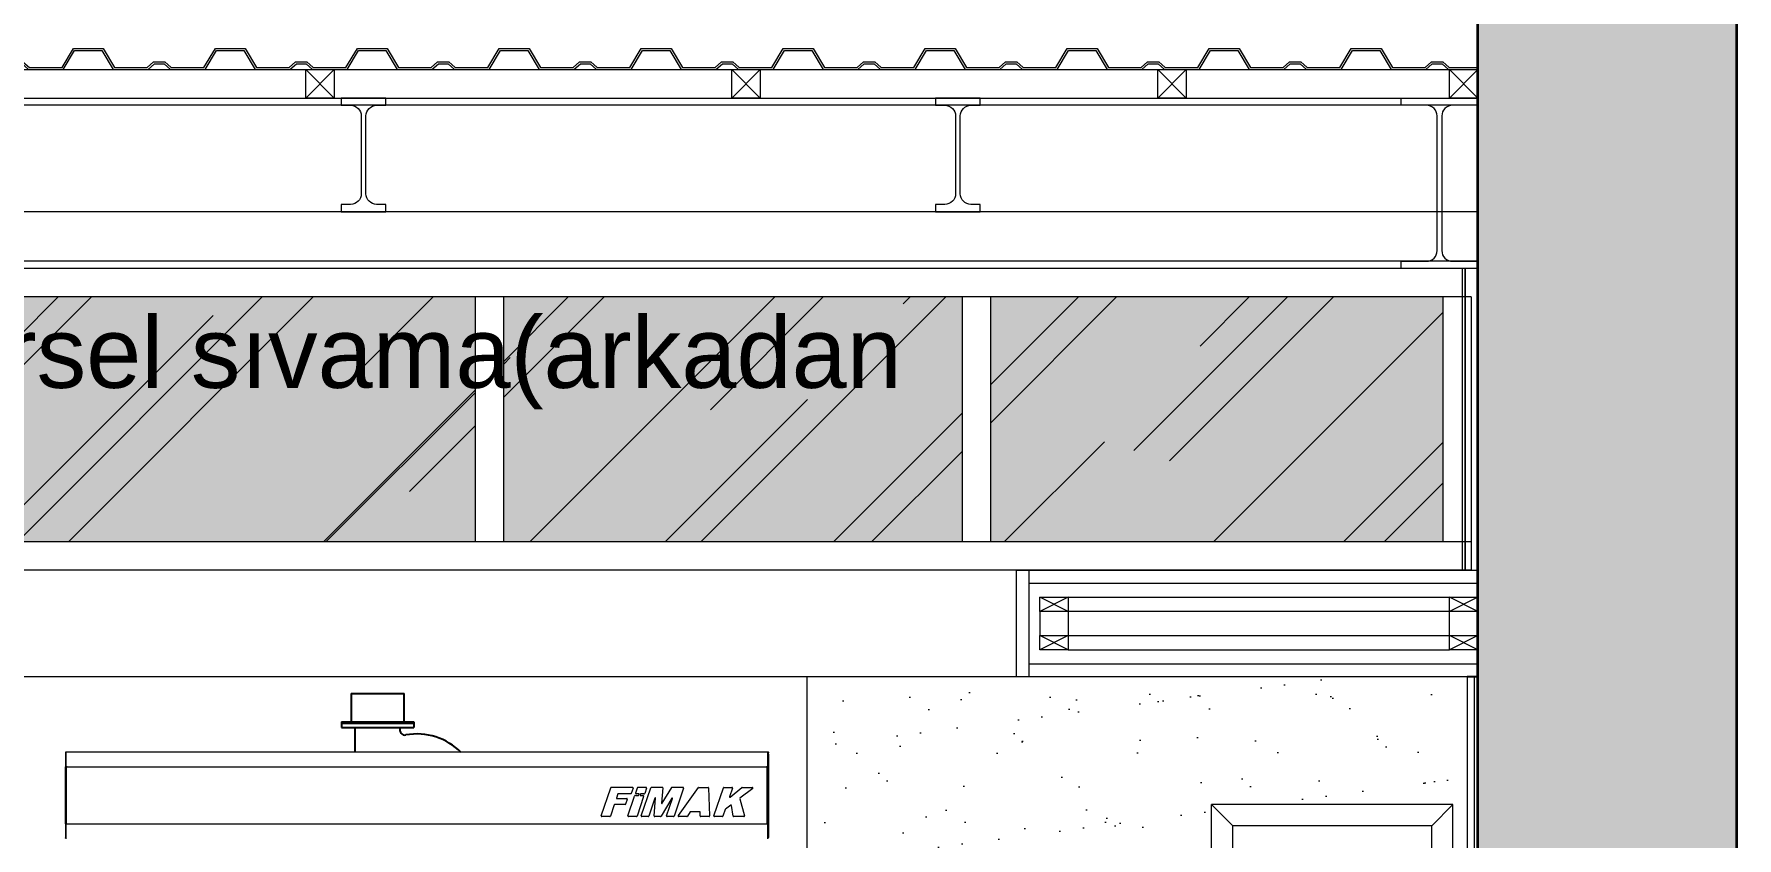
# Model space of a CAD drawing. Header units: millimetres. Extents: x 54215 to 67697, y 23496 to 56611.
# Drawn here: x 57304.6 to 57544.4, y 38955.2 to 39068.4 of the extents above; entities that cross this region are included whole.
import ezdxf

# ---------------------------------------------------------------- set-up
doc = ezdxf.new("R2010")
doc.units = ezdxf.units.MM
doc.layers.add('0 rölöve', color=7, linetype='Continuous', true_color=0xf1380e)
for name, color, linetype, lineweight in [('no3_ahsap gorunus arka ince', 53, 'Continuous', 15), ('no3_ahsap gorunus arka kalın', 43, 'Continuous', 15), ('no3_cam kesit arka', 141, 'Continuous', 18), ('no3_duvar kaplama', 8, 'Continuous', 0), ('no3_duvar mevcut', 4, 'Continuous', 35), ('no3_kutu profil gorunus', 8, 'Continuous', 0), ('no3_kutuprofil kesit', 74, 'Continuous', 18), ('no3_tefriş arka ince', 65, 'Continuous', 13), ('no3_yazı duvar', 152, 'Continuous', 0), ('no3_ölçü detay', 252, 'Continuous', 0), ('t_mob kesit', 32, 'Continuous', 30)]:
    doc.layers.add(name, color=color, linetype=linetype, lineweight=lineweight)
doc.layers.add('no3_ahsap kesit on', color=7, linetype='Continuous', lineweight=20, true_color=0xfca103)
doc.layers.add('no3_tefriş ön ince', color=7, linetype='Continuous', lineweight=18, true_color=0x8c1aff)
doc.layers.add('t_gorunus', color=44, linetype='Continuous')
doc.layers.add('t_mutfakekipmans2000', color=165, linetype='Continuous')
doc.styles.get("Standard").update_dxf_attribs({"font": 'arial.ttf'})

# ---------------------------------------------------------------- blocks, each defined once
blk = doc.blocks.new('fırın')
at = {"layer": 't_mutfakekipmans2000'}
for p, q in [((9739.71, -347.39), (9739.71, -351.39)), ((9739.71, -347.39), (9747.21, -347.39)), ((9747.21, -351.39), (9747.21, -347.39)), ((9738.36, -351.39), (9738.36, -351.59)), ((9738.36, -351.39), (9748.56, -351.39)), ((9738.36, -351.59), (9748.56, -351.59)), ((9738.36, -351.59), (9738.36, -352.19)), ((9738.36, -352.19), (9748.56, -352.19)), ((9740.29, -355.72), (9740.29, -352.19)), ((9746.65, -352.19), (9746.62, -352.29)), ((9748.56, -351.39), (9748.56, -351.59)), ((9748.56, -351.59), (9748.56, -352.19))]:
    blk.add_line(p, q, dxfattribs=at)
at = {"layer": 't_mutfakekipmans2000', "linetype": 'Continuous', "lineweight": 0}
for p, q in [((9699.5, -355.72), (9699.52, -355.72)), ((9699.5, -355.72), (9699.5, -357.72)), ((9699.52, -355.6), (9699.52, -357.61)), ((9699.52, -355.6), (9798.42, -355.6)), ((9699.52, -355.71), (9699.52, -355.72)), ((9798.42, -357.61), (9798.42, -355.6)), ((9798.44, -355.72), (9798.42, -355.72)), ((9798.44, -357.72), (9798.44, -355.72)), ((9798.53, -355.73), (9798.44, -355.73)), ((9798.53, -355.74), (9798.44, -355.74)), ((9798.53, -355.94), (9798.44, -355.94)), ((9798.53, -355.74), (9798.53, -355.73)), ((9798.53, -355.94), (9798.53, -355.74)), ((9798.53, -355.94), (9798.53, -367.65)), ((9699.5, -365.72), (9699.5, -357.72)), ((9699.62, -357.72), (9699.5, -357.72)), ((9699.52, -357.61), (9699.62, -357.61)), ((9699.52, -357.62), (9699.52, -357.61)), ((9699.52, -357.62), (9699.62, -357.62)), ((9699.62, -357.61), (9699.62, -357.72)), ((9699.62, -357.62), (9699.62, -357.72)), ((9699.62, -357.72), (9798.32, -357.72)), ((9699.62, -365.72), (9699.62, -357.72)), ((9798.32, -357.61), (9798.42, -357.61)), ((9798.32, -357.72), (9798.32, -357.61)), ((9798.32, -357.62), (9798.42, -357.62)), ((9798.32, -357.72), (9798.32, -357.62)), ((9798.32, -365.72), (9798.32, -357.72)), ((9798.44, -357.72), (9798.32, -357.72)), ((9798.42, -357.62), (9798.42, -357.61)), ((9798.44, -365.72), (9798.44, -357.72)), ((9774.96, -364.6), (9776.29, -360.66)), ((9776.37, -360.6), (9779.35, -360.6)), ((9777.3, -361.54), (9777.1, -362.12)), ((9777.15, -362.19), (9778.54, -362.19)), ((9779.1, -361.5), (9777.35, -361.5)), ((9778.71, -364.6), (9779.65, -361.83)), ((9779.43, -360.71), (9779.18, -361.45)), ((9779.76, -361.75), (9780.2, -361.75)), ((9779.8, -361.38), (9780.04, -360.66)), ((9780.26, -361.54), (9779.91, -361.54)), ((9780.92, -361.9), (9779.99, -364.65)), ((9780.12, -360.6), (9781.25, -360.6)), ((9780.22, -361.73), (9780.28, -361.56)), ((9780.5, -361.55), (9780.44, -361.72)), ((9780.46, -361.75), (9780.81, -361.75)), ((9780.96, -361.54), (9780.51, -361.54)), ((9780.59, -364.6), (9781.93, -360.66)), ((9781.33, -360.71), (9781.07, -361.46)), ((9782.5, -362.11), (9781.64, -364.65)), ((9782.01, -360.6), (9783.55, -360.6)), ((9782.4, -364.62), (9782.6, -362.13)), ((9784.88, -362.14), (9783.37, -364.67)), ((9783.63, -360.69), (9783.45, -362.81)), ((9783.55, -362.84), (9784.87, -360.64)), ((9784.15, -364.6), (9784.97, -362.19)), ((9784.94, -360.6), (9786.46, -360.6)), ((9786.54, -360.71), (9785.2, -364.65)), ((9785.82, -364.59), (9788.65, -360.64)), ((9788.71, -360.61), (9789.99, -360.61)), ((9790.07, -360.69), (9790.21, -364.63)), ((9790.82, -364.61), (9792.15, -360.67)), ((9792.23, -360.61), (9793.35, -360.61)), ((9793.43, -360.72), (9793.01, -361.94)), ((9793.09, -362), (9794.74, -360.63)), ((9796.29, -360.77), (9794.48, -362.14)), ((9794.8, -360.61), (9796.24, -360.61)), ((9776.78, -363.08), (9776.24, -364.65)), ((9778.31, -363.04), (9776.83, -363.04)), ((9778.62, -362.3), (9778.39, -362.98)), ((9787.46, -364.07), (9787.08, -364.68)), ((9788.84, -364.05), (9787.51, -364.05)), ((9788.87, -364.63), (9788.89, -364.1)), ((9792.41, -363.73), (9792.09, -364.66)), ((9793.21, -363.1), (9792.43, -363.7)), ((9793.55, -364.65), (9793.29, -363.14)), ((9794.46, -362.2), (9795.12, -364.61)), ((9699.5, -365.72), (9699.62, -365.72)), ((9699.5, -365.72), (9699.5, -367.72)), ((9699.52, -365.82), (9699.52, -367.84)), ((9699.62, -365.82), (9699.52, -365.82)), ((9699.62, -365.82), (9699.52, -365.82)), ((9699.52, -365.82), (9699.52, -365.82)), ((9699.62, -365.72), (9798.32, -365.72)), ((9699.62, -365.72), (9699.62, -365.82)), ((9699.62, -365.72), (9699.62, -365.82)), ((9776.16, -364.71), (9775.04, -364.71)), ((9779.91, -364.71), (9778.79, -364.71)), ((9781.56, -364.71), (9780.67, -364.71)), ((9783.3, -364.71), (9782.48, -364.71)), ((9785.12, -364.71), (9784.23, -364.71)), ((9787.01, -364.72), (9785.88, -364.72)), ((9790.13, -364.72), (9788.95, -364.72)), ((9792.01, -364.72), (9790.9, -364.72)), ((9795.04, -364.72), (9793.63, -364.72)), ((9798.32, -365.82), (9798.32, -365.72)), ((9798.32, -365.72), (9798.44, -365.72)), ((9798.32, -365.82), (9798.32, -365.72)), ((9798.42, -365.82), (9798.32, -365.82)), ((9798.42, -365.82), (9798.32, -365.82)), ((9798.42, -367.84), (9798.42, -365.82)), ((9798.42, -365.82), (9798.42, -365.82)), ((9798.44, -367.72), (9798.44, -365.72)), ((9699.5, -367.72), (9699.52, -367.72)), ((9699.5, -367.74), (9699.5, -367.72)), ((9798.44, -367.72), (9798.42, -367.72)), ((9798.44, -367.65), (9798.53, -367.65)), ((9798.53, -367.74), (9798.53, -367.65))]:
    blk.add_line(p, q, dxfattribs=at)
at = {"layer": 't_mutfakekipmans2000'}
for centre, radius, start, end in [((9747.3, -352.52), 0.72, 161.5275, 280.3662), ((9748.99, -361.79), 8.7, 44.2429, 100.3662)]:
    blk.add_arc(centre, radius, start, end, dxfattribs=at)
at = {"layer": 't_mutfakekipmans2000', "linetype": 'Continuous', "lineweight": 0}
for centre, radius, start, end in [((9776.37, -360.68), 0.084, 90, 161.2811), ((9777.15, -362.13), 0.052, 161.3078, 270), ((9777.35, -361.55), 0.052, 90, 161.3078), ((9778.54, -362.27), 0.084, 341.0206, 90), ((9779.1, -361.42), 0.084, 270, 341.3246), ((9779.35, -360.68), 0.084, 341.3246, 90), ((9779.76, -361.86), 0.118, 90, 161.2811), ((9779.91, -361.42), 0.118, 161.2811, 270), ((9780.12, -360.68), 0.084, 90, 161.2811), ((9780.2, -361.73), 0.018, 270, 341.2235), ((9780.26, -361.55), 0.018, 341.2235, 90), ((9780.46, -361.73), 0.018, 161.2235, 270), ((9780.51, -361.55), 0.018, 90, 161.2235), ((9780.81, -361.86), 0.118, 341.2235, 90), ((9780.96, -361.42), 0.118, 270, 341.2235), ((9781.25, -360.68), 0.084, 341.2235, 90), ((9782.01, -360.68), 0.084, 90, 161.2618), ((9782.55, -362.13), 0.052, 355.2107, 161.2184), ((9783.55, -360.68), 0.084, 355.2209, 90), ((9784.94, -360.69), 0.084, 90, 149.0231), ((9784.92, -362.17), 0.052, 341.2184, 149.1901), ((9786.46, -360.69), 0.084, 341.2428, 90), ((9788.71, -360.69), 0.084, 90, 144.383), ((9789.99, -360.69), 0.084, 2.0439, 90), ((9792.23, -360.69), 0.084, 90, 161.2811), ((9793.06, -361.96), 0.052, 160.998, 309.6203), ((9793.35, -360.69), 0.084, 340.998, 90), ((9794.51, -362.18), 0.052, 127.3257, 195.2392), ((9794.8, -360.7), 0.084, 90, 129.6203), ((9796.24, -360.7), 0.084, 307.3257, 90), ((9776.83, -363.09), 0.052, 90, 161.1399), ((9778.31, -362.96), 0.084, 270, 341.0206), ((9783.5, -362.82), 0.052, 175.2209, 329.0231), ((9785.88, -364.64), 0.084, 144.383, 270), ((9787.51, -364.1), 0.052, 90, 147.8663), ((9788.84, -364.1), 0.052, 357.8214, 90), ((9792.46, -363.74), 0.052, 127.6601, 161.1181), ((9793.24, -363.14), 0.052, 9.8437, 127.6601), ((9775.04, -364.63), 0.084, 161.2811, 270), ((9776.16, -364.63), 0.084, 270, 341.1399), ((9778.79, -364.63), 0.084, 161.2811, 270), ((9779.91, -364.63), 0.084, 270, 341.2235), ((9780.67, -364.63), 0.084, 161.2618, 270), ((9781.56, -364.63), 0.084, 270, 341.2184), ((9782.48, -364.63), 0.084, 175.2107, 270), ((9783.3, -364.63), 0.084, 270, 329.1901), ((9784.23, -364.63), 0.084, 161.2184, 270), ((9785.12, -364.63), 0.084, 270, 341.2428), ((9787.01, -364.64), 0.084, 270, 327.8663), ((9788.95, -364.63), 0.084, 177.8214, 270), ((9790.13, -364.63), 0.084, 270, 2.0439), ((9790.9, -364.63), 0.084, 161.2811, 270), ((9792.01, -364.63), 0.084, 270, 341.1181), ((9793.63, -364.63), 0.084, 189.8437, 270), ((9795.04, -364.63), 0.084, 270, 15.2392)]:
    blk.add_arc(centre, radius, start, end, dxfattribs=at)
for points, knots in [([(9699.52, -355.66), (9699.52, -355.66), (9699.5, -355.68), (9699.5, -355.71), (9699.5, -355.73)], [0, 0, 0, 0, 0.282668, 1, 1, 1, 1]), ([(9798.4, -355.6), (9798.41, -355.6), (9798.45, -355.6), (9798.49, -355.63), (9798.52, -355.67), (9798.53, -355.71), (9798.53, -355.73)], [0, 0, 0, 0, 0.249989, 0.500001, 0.750011, 1, 1, 1, 1])]:
    blk.add_open_spline(points, degree=3, knots=knots, dxfattribs=at)
blk = doc.blocks.new('sabit ekmek rafı')
at = {"layer": '0 rölöve'}
for centre in [(1483.83, 4327.21), (1483.83, 4288.61), (1483.83, 4248.9)]:
    blk.add_circle(centre, 1.05, dxfattribs=at)
at = {"layer": 'no3_kutuprofil kesit'}
for p, q in [((1482.41, 4143.33), (1482.41, 4344.33)), ((1482.41, 4344.33), (1516.41, 4344.33)), ((1485.41, 4341.33), (1482.41, 4344.33)), ((1513.41, 4341.33), (1516.41, 4344.33)), ((1516.41, 4143.33), (1516.41, 4344.33)), ((1485.41, 4143.33), (1485.41, 4341.33)), ((1485.41, 4341.33), (1513.41, 4341.33)), ((1513.41, 4143.33), (1513.41, 4341.33)), ((1485.41, 4193.29), (1513.41, 4193.29)), ((1485.41, 4191.19), (1513.41, 4191.19)), ((1485.41, 4152.18), (1513.41, 4152.18)), ((1485.41, 4150.08), (1513.41, 4150.08)), ((1480.91, 4142.33), (1480.91, 4143.33)), ((1480.91, 4143.33), (1486.91, 4143.33)), ((1486.91, 4142.33), (1486.91, 4143.33)), ((1511.91, 4142.33), (1511.91, 4143.33)), ((1517.91, 4143.33), (1511.91, 4143.33)), ((1517.91, 4142.33), (1517.91, 4143.33)), ((1482.41, 4142.33), (1480.91, 4142.33)), ((1485.41, 4142.33), (1482.41, 4142.33)), ((1485.41, 4142.33), (1486.91, 4142.33)), ((1513.41, 4142.33), (1511.91, 4142.33)), ((1516.41, 4142.33), (1513.41, 4142.33)), ((1513.41, 4142.33), (1516.41, 4142.33)), ((1516.41, 4142.33), (1517.91, 4142.33))]:
    blk.add_line(p, q, dxfattribs=at)
at = {"layer": 't_gorunus'}
for p, q in [((1484.41, 4336.17), (1516.41, 4317.7)), ((1484.41, 4328.09), (1516.41, 4309.62)), ((1484.41, 4297.57), (1516.41, 4279.1)), ((1484.41, 4289.49), (1516.41, 4271.02)), ((1484.41, 4257.82), (1516.41, 4239.34)), ((1484.41, 4249.74), (1516.41, 4231.26))]:
    blk.add_line(p, q, dxfattribs=at)
at = {"layer": 't_mob kesit'}
for points in [[(1484.41, 4336.17), (1484.41, 4328.09), (1482.41, 4329.24), (1482.41, 4337.33), (1484.41, 4336.17)], [(1518.41, 4320.62), (1516.41, 4320.62), (1516.41, 4309.12), (1518.41, 4309.12), (1518.41, 4320.62)], [(1484.41, 4297.57), (1484.41, 4289.49), (1482.41, 4290.64), (1482.41, 4298.73), (1484.41, 4297.57)], [(1518.41, 4282.02), (1516.41, 4282.02), (1516.41, 4270.52), (1518.41, 4270.52), (1518.41, 4282.02)], [(1484.41, 4257.82), (1484.41, 4249.74), (1482.41, 4250.89), (1482.41, 4258.97), (1484.41, 4257.82)], [(1518.41, 4242.26), (1516.41, 4242.26), (1516.41, 4230.76), (1518.41, 4230.76), (1518.41, 4242.26)]]:
    blk.add_lwpolyline(points, dxfattribs=at)
for centre in [(1487.88, 4329.13, 2), (1492.21, 4326.63, 2), (1496.54, 4324.13, 2), (1500.87, 4321.63, 2), (1505.2, 4319.13, 2), (1509.53, 4316.63, 2), (1513.86, 4314.13, 2), (1487.88, 4290.53, 2), (1492.21, 4288.03, 2), (1496.54, 4285.53, 2), (1500.87, 4283.03, 2), (1505.2, 4280.53, 2), (1509.53, 4278.03, 2), (1513.86, 4275.53, 2), (1487.88, 4250.78, 2), (1492.21, 4248.28, 2), (1496.54, 4245.78, 2), (1500.87, 4243.28, 2), (1505.2, 4240.78, 2), (1509.53, 4238.28, 2), (1513.86, 4235.78, 2)]:
    blk.add_circle(centre, 1, dxfattribs=at)

msp = doc.modelspace()

# ---------------------------------------------------------------- hatches: boundary and pattern name
at = {"layer": 'no3_duvar kaplama'}
h = msp.add_hatch(dxfattribs=at)
h.set_pattern_fill('JIS_STN_2.5', color=256, scale=3)
h.set_pattern_definition([(45, (43689.048, 19634.885), (-5.3033009, 5.3033009), []), (45, (43694.343, 19634.885), (-5.3033009, 5.3033009), [3.6, -1.5])])
h.paths.add_polyline_path([(57544.415, 39388.518), (56689.415, 39388.518), (56689.415, 38749.436), (56724.415, 38749.436), (56724.415, 39304.436), (56763.915, 39304.436), (56763.915, 39344.436), (56868.915, 39344.436), (56868.915, 39304.436), (56884.915, 39304.436), (56884.915, 39344.436), (56989.915, 39344.436), (56989.915, 39304.436), (57005.915, 39304.436), (57005.915, 39343.018), (57110.915, 39343.018), (57110.915, 39304.484), (57126.915, 39304.484), (57126.915, 39343.018), (57231.915, 39343.018), (57231.915, 39304.484), (57247.968, 39304.484), (57247.968, 39343.018), (57352.915, 39343.018), (57352.915, 39304.484), (57368.968, 39304.484), (57368.968, 39343.018), (57473.915, 39343.018), (57473.915, 39304.484), (57507.915, 39304.484), (57507.915, 38749.436), (57544.415, 38749.436)])
h = msp.add_hatch(dxfattribs=at)
h.set_pattern_fill('AR-RROOF', color=256, angle=45)
h.set_pattern_definition([(45, (46935.982, 21259.725), (21.552615, 57.47364), [381, -50.8, 127, -25.4]), (45, (46950.89, 21292.592), (-41.847994, 5.92697), [76.2, -8.382, 152.4, -19.05]), (45, (46929.696, 21283.971), (81.36112, 105.428207), [203.2, -35.56, 101.6, -25.4])])
h.paths.add_polyline_path([(57160.915, 39031.436), (57096.115, 39031.436), (57096.115, 38996.936), (57160.915, 38996.936)])
h.paths.add_polyline_path([(57229.515, 38996.936), (57229.515, 39031.436), (57164.915, 39031.436), (57164.915, 38996.936)])
h.paths.add_polyline_path([(57233.515, 39031.436), (57233.515, 38996.936), (57298.115, 38996.936), (57298.115, 39031.436)])
h.paths.add_polyline_path([(57302.115, 39031.436), (57302.115, 38996.936), (57366.715, 38996.936), (57366.715, 39031.436)])
h.paths.add_polyline_path([(57370.715, 39031.436), (57370.715, 38996.936), (57435.315, 38996.936), (57435.315, 39031.436)])
h.paths.add_polyline_path([(57439.315, 39031.436), (57439.315, 38996.936), (57502.988, 38996.936), (57502.988, 39031.436)])
at = {"layer": 'no3_ölçü detay'}
h = msp.add_hatch(color=256, dxfattribs=at)
h.set_gradient(color1=(214, 214, 214), color2=(255, 255, 0), centered=1)
h.paths.add_polyline_path([(57160.915, 39031.436), (57096.115, 39031.436), (57096.115, 38996.936), (57160.915, 38996.936)])
h.paths.add_polyline_path([(57229.515, 38996.936), (57229.515, 39031.436), (57164.915, 39031.436), (57164.915, 38996.936)])
h.paths.add_polyline_path([(57233.515, 39031.436), (57233.515, 38996.936), (57298.115, 38996.936), (57298.115, 39031.436)])
h.paths.add_polyline_path([(57302.115, 39031.436), (57302.115, 38996.936), (57366.715, 38996.936), (57366.715, 39031.436)])
h.paths.add_polyline_path([(57370.715, 39031.436), (57370.715, 38996.936), (57435.315, 38996.936), (57435.315, 39031.436)])
h.paths.add_polyline_path([(57439.315, 39031.436), (57439.315, 38996.936), (57502.988, 38996.936), (57502.988, 39031.436)])
h = msp.add_hatch(dxfattribs=at)
h.set_pattern_fill('AR-SAND', color=256, scale=0.25, style=0)
h.set_pattern_definition([(37.5, (43689.048, 19634.885), (-0.400008, 12.235331), [0, -9.652, 0, -10.795, 0, -10.31875]), (7.5, (43689.048, 19634.885), (11.238082, 17.920628), [0, -5.207, 0, -8.6995, 0, -3.33375]), (327.5, (43681.238, 19634.885), (19.7748093, 0.0359296), [0, -3.175, 0, -11.43, 0, -14.9225]), (317.5, (43681.238, 19634.885), (19.088911, 5.573233), [0, -1.5875, 0, -7.493, 0, -8.5725])])
h.paths.add_polyline_path([(57444.715, 38977.936), (57442.915, 38977.936), (57413.415, 38977.936), (57413.415, 38757.936), (57468.682, 38757.936), (57468.915, 38757.936), (57468.915, 38758.401, -0.0660401), (57468.244, 38758.936, -0.6326401), (57470.331, 38764.451), (57470.415, 38764.839), (57470.415, 38764.941), (57470.415, 38764.965), (57470.415, 38765.159), (57470.415, 38765.376), (57470.415, 38765.538), (57470.415, 38765.632), (57470.415, 38765.764), (57470.415, 38765.772), (57470.415, 38765.815), (57470.415, 38765.936), (57465.715, 38765.936), (57465.715, 38763.936), (57463.915, 38763.936), (57463.915, 38800.703), (57463.915, 38800.936), (57463.915, 38808.936), (57465.715, 38809.914), (57465.715, 38821.622), (57466.715, 38821.622), (57466.715, 38810.457), (57470.415, 38812.468), (57470.415, 38846.368), (57468.415, 38846.368), (57468.415, 38857.868), (57470.415, 38857.868), (57470.415, 38886.123), (57468.415, 38886.123), (57468.415, 38897.623), (57470.415, 38897.623), (57470.415, 38924.723), (57468.415, 38924.723), (57468.415, 38936.223), (57470.415, 38936.223), (57470.415, 38959.936), (57504.415, 38959.936), (57504.415, 38952.936), (57504.415, 38944.853), (57504.415, 38914.336), (57504.415, 38906.253), (57504.415, 38874.581), (57504.415, 38866.498), (57504.415, 38835.936), (57505.915, 38835.936), (57505.915, 38767.736), (57505.915, 38765.936), (57504.415, 38765.936), (57504.415, 38758.936), (57505.915, 38758.936), (57505.915, 38757.936), (57506.148, 38757.936), (57506.415, 38757.936), (57506.415, 38977.936)])

# ---------------------------------------------------------------- linework, layer by layer
for p, q in [((57507.415, 38977.936), (57506.415, 38977.936)), ((57507.915, 38977.936), (57507.415, 38977.936))]:
    msp.add_line(p, q)
at = {"layer": 'no3_ahsap gorunus arka ince'}
for p, q in [((57442.915, 38977.936), (57106.906, 38977.936)), ((57413.415, 38977.936), (57413.415, 38757.936))]:
    msp.add_line(p, q, dxfattribs=at)
at = {"layer": 'no3_ahsap kesit on'}
for p, q in [((57442.915, 38977.936), (57442.915, 38992.936)), ((57442.915, 38992.936), (57507.915, 38992.936)), ((57444.715, 38977.936), (57444.715, 38992.936)), ((57444.715, 38991.136), (57507.915, 38991.136))]:
    msp.add_line(p, q, dxfattribs=at)
msp.add_lwpolyline([(57507.915, 39035.436), (57506.115, 39035.436), (57506.115, 38992.936), (57507.915, 38992.936)], close=True, dxfattribs=at)
for points in [[(57507.915, 38977.936), (57442.915, 38977.936), (57442.915, 38992.936)], [(57507.915, 38979.736), (57444.715, 38979.736), (57444.715, 38992.936)]]:
    msp.add_lwpolyline(points, dxfattribs=at)
at = {"layer": 'no3_cam kesit arka'}
msp.add_lwpolyline([(57506.115, 39035.436), (57505.715, 39035.436), (57505.715, 38992.936), (57506.115, 38992.936)], close=True, dxfattribs=at)
at = {"layer": 'no3_duvar kaplama'}
for p, q in [((57506.415, 38977.936), (57506.415, 38757.936)), ((57507.415, 38977.936), (57507.415, 38757.936))]:
    msp.add_line(p, q, dxfattribs=at)
at = {"layer": 'no3_duvar mevcut'}
for p, q in [((57544.415, 38749.436), (57544.415, 39388.518)), ((57507.915, 38749.436), (57507.915, 39304.484))]:
    msp.add_line(p, q, dxfattribs=at)
at = {"layer": 'no3_kutu profil gorunus'}
for p, q in [((57094.388, 39063.436), (57507.915, 39063.436)), ((57094.388, 39059.436), (57507.915, 39059.436)), ((57507.915, 39058.416), (57102.988, 39058.416)), ((57507.915, 39043.436), (56980.304, 39043.436)), ((57507.915, 39035.436), (56975.104, 39035.436)), ((57507.915, 39036.456), (57105.188, 39036.456)), ((57450.215, 38989.136), (57503.915, 38989.136)), ((57446.215, 38987.136), (57446.215, 38983.736)), ((57450.215, 38981.736), (57503.915, 38981.736))]:
    msp.add_line(p, q, dxfattribs=at)
msp.add_lwpolyline([(57450.215, 38987.136), (57450.215, 38983.736), (57503.915, 38983.736), (57503.915, 38987.136)], close=True, dxfattribs=at)
at = {"layer": 'no3_kutuprofil kesit'}
for p, q in [((57342.841, 39063.436), (57346.841, 39059.436)), ((57346.841, 39063.436), (57342.841, 39059.436)), ((57402.841, 39063.436), (57406.841, 39059.436)), ((57406.841, 39063.436), (57402.841, 39059.436)), ((57462.841, 39063.436), (57466.841, 39059.436)), ((57466.841, 39063.436), (57462.841, 39059.436)), ((57503.915, 39063.436), (57507.915, 39059.436)), ((57507.915, 39063.436), (57503.915, 39059.436)), ((57450.215, 38989.136), (57446.215, 38987.136)), ((57450.215, 38987.136), (57446.215, 38989.136)), ((57507.915, 38989.136), (57503.915, 38987.136)), ((57507.915, 38987.136), (57503.915, 38989.136)), ((57450.215, 38983.736), (57446.215, 38981.736)), ((57450.215, 38981.736), (57446.215, 38983.736)), ((57507.915, 38983.736), (57503.915, 38981.736)), ((57507.915, 38981.736), (57503.915, 38983.736))]:
    msp.add_line(p, q, dxfattribs=at)
for points in [[(57292.188, 39066.436), (57294.288, 39066.436), (57295.888, 39063.736), (57300.488, 39063.736), (57301.388, 39064.536), (57302.988, 39064.536), (57303.888, 39063.736), (57308.488, 39063.736), (57310.088, 39066.436), (57312.188, 39066.436)], [(57292.188, 39066.136), (57294.117, 39066.136), (57295.717, 39063.436), (57300.602, 39063.436), (57301.502, 39064.236), (57302.874, 39064.236), (57303.774, 39063.436), (57308.659, 39063.436), (57310.259, 39066.136), (57312.188, 39066.136)], [(57312.188, 39066.436), (57314.288, 39066.436), (57315.888, 39063.736), (57320.488, 39063.736), (57321.388, 39064.536), (57322.988, 39064.536), (57323.888, 39063.736), (57328.488, 39063.736), (57330.088, 39066.436), (57332.188, 39066.436)], [(57312.188, 39066.136), (57314.117, 39066.136), (57315.717, 39063.436), (57320.602, 39063.436), (57321.502, 39064.236), (57322.874, 39064.236), (57323.774, 39063.436), (57328.659, 39063.436), (57330.259, 39066.136), (57332.188, 39066.136)], [(57332.188, 39066.436), (57334.288, 39066.436), (57335.888, 39063.736), (57340.488, 39063.736), (57341.388, 39064.536), (57342.988, 39064.536), (57343.888, 39063.736), (57348.488, 39063.736), (57350.088, 39066.436), (57352.188, 39066.436)], [(57332.188, 39066.136), (57334.117, 39066.136), (57335.717, 39063.436), (57340.602, 39063.436), (57341.502, 39064.236), (57342.874, 39064.236), (57343.774, 39063.436), (57348.659, 39063.436), (57350.259, 39066.136), (57352.188, 39066.136)], [(57352.188, 39066.436), (57354.288, 39066.436), (57355.888, 39063.736), (57360.488, 39063.736), (57361.388, 39064.536), (57362.988, 39064.536), (57363.888, 39063.736), (57368.488, 39063.736), (57370.088, 39066.436), (57372.188, 39066.436)], [(57352.188, 39066.136), (57354.117, 39066.136), (57355.717, 39063.436), (57360.602, 39063.436), (57361.502, 39064.236), (57362.874, 39064.236), (57363.774, 39063.436), (57368.659, 39063.436), (57370.259, 39066.136), (57372.188, 39066.136)], [(57372.188, 39066.436), (57374.288, 39066.436), (57375.888, 39063.736), (57380.488, 39063.736), (57381.388, 39064.536), (57382.988, 39064.536), (57383.888, 39063.736), (57388.488, 39063.736), (57390.088, 39066.436), (57392.188, 39066.436)], [(57372.188, 39066.136), (57374.117, 39066.136), (57375.717, 39063.436), (57380.602, 39063.436), (57381.502, 39064.236), (57382.874, 39064.236), (57383.774, 39063.436), (57388.659, 39063.436), (57390.259, 39066.136), (57392.188, 39066.136)], [(57392.188, 39066.436), (57394.288, 39066.436), (57395.888, 39063.736), (57400.488, 39063.736), (57401.388, 39064.536), (57402.988, 39064.536), (57403.888, 39063.736), (57408.488, 39063.736), (57410.088, 39066.436), (57412.188, 39066.436)], [(57392.188, 39066.136), (57394.117, 39066.136), (57395.717, 39063.436), (57400.602, 39063.436), (57401.502, 39064.236), (57402.874, 39064.236), (57403.774, 39063.436), (57408.659, 39063.436), (57410.259, 39066.136), (57412.188, 39066.136)], [(57412.188, 39066.436), (57414.288, 39066.436), (57415.888, 39063.736), (57420.488, 39063.736), (57421.388, 39064.536), (57422.988, 39064.536), (57423.888, 39063.736), (57428.488, 39063.736), (57430.088, 39066.436), (57432.188, 39066.436)], [(57412.188, 39066.136), (57414.117, 39066.136), (57415.717, 39063.436), (57420.602, 39063.436), (57421.502, 39064.236), (57422.874, 39064.236), (57423.774, 39063.436), (57428.659, 39063.436), (57430.259, 39066.136), (57432.188, 39066.136)], [(57432.188, 39066.436), (57434.288, 39066.436), (57435.888, 39063.736), (57440.488, 39063.736), (57441.388, 39064.536), (57442.988, 39064.536), (57443.888, 39063.736), (57448.488, 39063.736), (57450.088, 39066.436), (57452.188, 39066.436)], [(57432.188, 39066.136), (57434.117, 39066.136), (57435.717, 39063.436), (57440.602, 39063.436), (57441.502, 39064.236), (57442.874, 39064.236), (57443.774, 39063.436), (57448.659, 39063.436), (57450.259, 39066.136), (57452.188, 39066.136)], [(57452.188, 39066.436), (57454.288, 39066.436), (57455.888, 39063.736), (57460.488, 39063.736), (57461.388, 39064.536), (57462.988, 39064.536), (57463.888, 39063.736), (57468.488, 39063.736), (57470.088, 39066.436), (57472.188, 39066.436)], [(57452.188, 39066.136), (57454.117, 39066.136), (57455.717, 39063.436), (57460.602, 39063.436), (57461.502, 39064.236), (57462.874, 39064.236), (57463.774, 39063.436), (57468.659, 39063.436), (57470.259, 39066.136), (57472.188, 39066.136)], [(57472.188, 39066.436), (57474.288, 39066.436), (57475.888, 39063.736), (57480.488, 39063.736), (57481.388, 39064.536), (57482.988, 39064.536), (57483.888, 39063.736), (57488.488, 39063.736), (57490.088, 39066.436), (57492.188, 39066.436)], [(57472.188, 39066.136), (57474.117, 39066.136), (57475.717, 39063.436), (57480.602, 39063.436), (57481.502, 39064.236), (57482.874, 39064.236), (57483.774, 39063.436), (57488.659, 39063.436), (57490.259, 39066.136), (57492.188, 39066.136)], [(57492.188, 39066.436), (57494.288, 39066.436), (57495.888, 39063.736), (57500.488, 39063.736), (57501.388, 39064.536), (57502.988, 39064.536), (57503.888, 39063.736), (57507.915, 39063.736)], [(57492.188, 39066.136), (57494.117, 39066.136), (57495.717, 39063.436), (57500.602, 39063.436), (57501.502, 39064.236), (57502.874, 39064.236), (57503.774, 39063.436), (57507.915, 39063.436)]]:
    msp.add_lwpolyline(points, dxfattribs=at)
for points in [[(57346.841, 39063.436), (57346.841, 39059.436), (57342.841, 39059.436), (57342.841, 39063.436)], [(57406.841, 39063.436), (57406.841, 39059.436), (57402.841, 39059.436), (57402.841, 39063.436)], [(57466.841, 39063.436), (57466.841, 39059.436), (57462.841, 39059.436), (57462.841, 39063.436)], [(57507.915, 39063.436), (57507.915, 39059.436), (57503.915, 39059.436), (57503.915, 39063.436)], [(57450.215, 38989.136), (57450.215, 38987.136), (57446.215, 38987.136), (57446.215, 38989.136)], [(57507.915, 38989.136), (57507.915, 38987.136), (57503.915, 38987.136), (57503.915, 38989.136)], [(57450.215, 38983.736), (57450.215, 38981.736), (57446.215, 38981.736), (57446.215, 38983.736)], [(57507.915, 38983.736), (57507.915, 38981.736), (57503.915, 38981.736), (57503.915, 38983.736)]]:
    msp.add_lwpolyline(points, close=True, dxfattribs=at)
for points in [[(57351.3, 39045.956), (57351.3, 39056.916, -0.4142136), (57352.8, 39058.416), (57354.12, 39058.416), (57354.12, 39059.436), (57347.82, 39059.436), (57347.82, 39058.416), (57349.14, 39058.416, -0.4142136), (57350.64, 39056.916), (57350.64, 39045.956, -0.4142136), (57349.14, 39044.456), (57347.82, 39044.456), (57347.82, 39043.436), (57354.12, 39043.436), (57354.12, 39044.456), (57352.8, 39044.456, -0.4142136)], [(57435.011, 39045.956), (57435.011, 39056.916, -0.4142136), (57436.511, 39058.416), (57437.831, 39058.416), (57437.831, 39059.436), (57431.531, 39059.436), (57431.531, 39058.416), (57432.851, 39058.416, -0.4142136), (57434.351, 39056.916), (57434.351, 39045.956, -0.4142136), (57432.851, 39044.456), (57431.531, 39044.456), (57431.531, 39043.436), (57437.831, 39043.436), (57437.831, 39044.456), (57436.511, 39044.456, -0.4142136)], [(57502.185, 39037.956), (57502.185, 39056.916, 0.4142136), (57500.685, 39058.416), (57497.115, 39058.416), (57497.115, 39059.436), (57507.915, 39059.436), (57507.915, 39058.416), (57504.345, 39058.416, 0.4142136), (57502.845, 39056.916), (57502.845, 39037.956, 0.4142136), (57504.345, 39036.456), (57507.915, 39036.456), (57507.915, 39035.436), (57497.115, 39035.436), (57497.115, 39036.456), (57500.685, 39036.456, 0.4142136)]]:
    msp.add_lwpolyline(points, format="xyb", close=True, dxfattribs=at)
at = {"layer": 'no3_tefriş arka ince'}
for p, q in [((57506.988, 39031.436), (57092.188, 39031.436)), ((57366.715, 38996.936), (57366.715, 39031.436)), ((57370.715, 38996.936), (57370.715, 39031.436)), ((57435.315, 38996.936), (57435.315, 39031.436)), ((57439.315, 38996.936), (57439.315, 39031.436)), ((57506.988, 38996.936), (57092.188, 38996.936)), ((57442.915, 38992.936), (57092.188, 38992.936)), ((57506.988, 38992.936), (57092.188, 38992.936))]:
    msp.add_line(p, q, dxfattribs=at)
at = {"layer": 'no3_tefriş ön ince'}
for p, q in [((57506.988, 39035.436), (57092.188, 39035.436)), ((57502.988, 39031.436), (57502.988, 38996.936)), ((57506.988, 39031.436), (57506.988, 38992.936))]:
    msp.add_line(p, q, dxfattribs=at)

# ---------------------------------------------------------------- block references
at = {"layer": '0 rölöve', "xscale": -1}
msp.add_blockref('sabit ekmek rafı', (58986.829, 34615.608), dxfattribs=at)
at = {"layer": 'no3_ahsap gorunus arka kalın'}
msp.add_blockref('fırın', (47609.494, 39322.977), dxfattribs=at)

# ---------------------------------------------------------------- texts
at = {"layer": 'no3_yazı duvar', "insert": (57183.803, 39028.627), "char_height": 10, "width": 283.1101, "attachment_point": 1}
msp.add_mtext('rakı pleksi üzeri görsel sıvama(arkadan aydınlatmalı)', dxfattribs=at)

doc.saveas('drawing.dxf')
